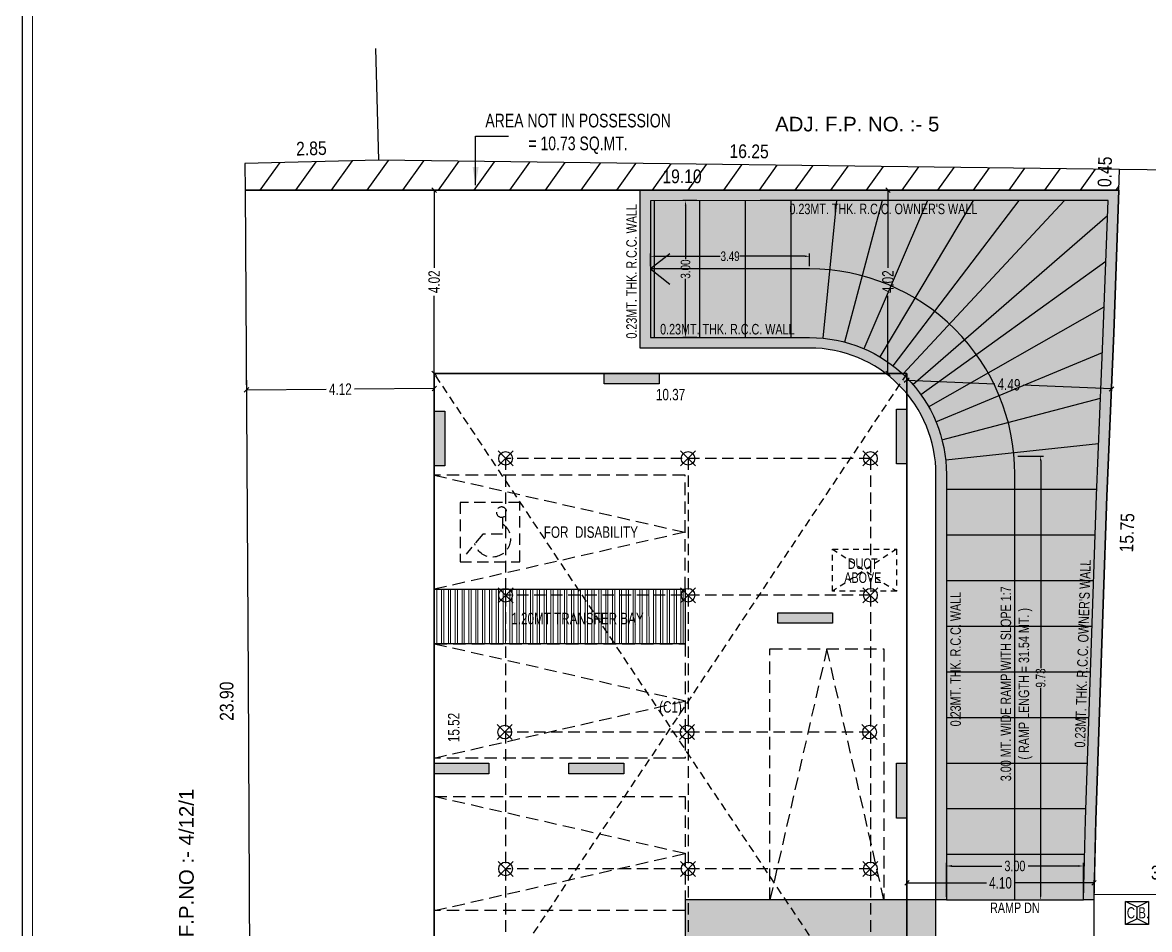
# Model space of a CAD drawing. Header units: millimetres. Extents: x 49 to 419, y 19 to 121.
# Drawn here: x 191.94 to 216.65, y 74.73 to 94.61 of the extents above; entities that cross this region are included whole.
import ezdxf
from ezdxf.enums import TextEntityAlignment as Align

# ---------------------------------------------------------------- set-up
doc = ezdxf.new("R2010")
doc.units = ezdxf.units.MM
doc.header["$MEASUREMENT"] = 0
doc.header["$PDMODE"] = 32
doc.header["$PDSIZE"] = 0.3
doc.linetypes.add('CONTINOUS', pattern=[0])
doc.linetypes.add('HIDDEN', pattern=[0.375, 0.25, -0.125])
for name, color, linetype, lineweight in [('A_BUILT UP', 1, 'Continuous', 35), ('A_FIRE SYSTEM', 1, 'HIDDEN', 25), ('F.P.LINE', 1, 'Continuous', 30)]:
    doc.layers.add(name, color=color, linetype=linetype, lineweight=lineweight)
for name, color, linetype in [('A_C.B', 1, 'Continuous'), ('A_CAR', 251, 'HIDDEN'), ('A_DUCT', 2, 'HIDDEN'), ('A_MARGIN', 7, 'Continuous'), ('A_PARKING', 7, 'HIDDEN'), ('A_RAMP', 7, 'Continuous'), ('A_ROAD', 73, 'Continuous'), ('A_SHEET AREA TABLE-1', 7, 'Continuous'), ('A_TEXT', 7, 'Continuous'), ('A_Wall', 7, 'Continuous'), ('COLUM HATCH_BSE', 25, 'Continuous'), ('COLUMN_BSE', 6, 'Continuous'), ('F.P.NO.', 1, 'Continuous'), ('K DIM IN TO IN', 7, 'Continuous')]:
    doc.layers.add(name, color=color, linetype=linetype)
doc.styles.add('AAAAA', font='arial.ttf', dxfattribs={"width": 0.7})
doc.styles.add('ARIAL', font='arial.ttf')
doc.styles.add('Dinesh', font='swisscl.ttf')
doc.styles.add('ROMAND', font='swissc.ttf')
doc.styles.add('SWISS', font='swisscl.ttf')
doc.dimstyles.new('Dim', dxfattribs={"dimtxt": 0.21, "dimasz": 0.1, "dimexe": 0.0625, "dimexo": 0.0625, "dimgap": 9e-05, "dimtad": 0, "dimtoh": 1, "dimzin": 0, "dimdsep": 46, "dimtxsty": 'Dinesh', "dimcen": 0, "dimclrd": 256, "dimclre": 256, "dimclrt": 256, "dimadec": 0, "dimazin": 0, "dimtfac": 1, "dimtofl": 0, "dimtmove": 0, "dimatfit": 3, "dimfxl": 0, "dimtolj": 1, "dimtzin": 0, "dimlwd": -1, "dimarcsym": 1})
doc.dimstyles.new('PARKING', dxfattribs={"dimtxt": 0.5, "dimasz": 0.12, "dimexe": 0.1, "dimexo": 0, "dimgap": 0.1, "dimtad": 0, "dimzin": 0, "dimdsep": 46, "dimtxsty": 'AAAAA', "dimblk1": 'OBLIQUE', "dimblk2": 'OBLIQUE', "dimsah": 1, "dimcen": 0, "dimdle": 0.1, "dimse1": 1, "dimse2": 1, "dimsd1": 1, "dimsd2": 1, "dimclrd": 7, "dimclre": 7, "dimclrt": 7, "dimadec": 0, "dimazin": 0, "dimtfac": 1, "dimtix": 1, "dimtofl": 0, "dimtmove": 2, "dimatfit": 3, "dimldrblk": 'OBLIQUE', "dimfxl": 0.1, "dimtolj": 1, "dimtzin": 0, "dimarcsym": 0})
doc.dimstyles.new('S-100', dxfattribs={"dimtxt": 0.23, "dimasz": 0.12, "dimexe": 0.1, "dimexo": 0, "dimgap": 0.1, "dimtad": 0, "dimzin": 0, "dimdsep": 46, "dimtxsty": 'ROMAND', "dimblk1": 'OBLIQUE', "dimblk2": 'OBLIQUE', "dimsah": 1, "dimcen": 0, "dimdle": 0.1, "dimclrd": 7, "dimclre": 7, "dimclrt": 7, "dimadec": 0, "dimazin": 0, "dimtfac": 1, "dimtix": 1, "dimtofl": 0, "dimtmove": 2, "dimatfit": 3, "dimldrblk": 'OBLIQUE', "dimfxl": 0.1, "dimtolj": 1, "dimtzin": 0, "dimarcsym": 0})
doc.dimstyles.new('SAT', dxfattribs={"dimtxt": 0.23, "dimasz": 0.11, "dimexe": 0.075, "dimexo": 0.075, "dimgap": 0.06, "dimtad": 0, "dimzin": 4, "dimdsep": 46, "dimtxsty": 'ARIAL', "dimblk": 'ARCHTICK', "dimcen": 0, "dimclrd": 256, "dimclre": 256, "dimadec": 0, "dimazin": 0, "dimtfac": 0.6, "dimtix": 1, "dimtofl": 0, "dimtmove": 2, "dimatfit": 3, "dimfxl": 0, "dimtolj": 1, "dimtzin": 0, "dimlwd": -1, "dimlwe": -1, "dimarcsym": 1})

# ---------------------------------------------------------------- blocks, each defined once
blk = doc.blocks.new('*D165')
at = {"layer": 'A_RAMP', "color": 7, "lineweight": -2, "transparency": 16777216}
for p, q in [((212.197, 75.446), (212.197, 76.189)), ((212.317, 76.119), (213.411, 76.119)), ((215.08, 76.119), (213.986, 76.119)), ((215.2, 75.446), (215.2, 76.189))]:
    blk.add_line(p, q, dxfattribs=at)
at = {"layer": 'A_RAMP', "color": 7, "transparency": 16777216}
for points in [[(212.317, 76.139), (212.317, 76.099), (212.197, 76.119)], [(215.08, 76.139), (215.08, 76.099), (215.2, 76.119)]]:
    blk.add_solid(points, dxfattribs=at)
at = {"layer": 'Defpoints', "color": 0, "transparency": 16777216}
for p in [(212.197, 76.119), (212.197, 75.376), (215.2, 75.376)]:
    blk.add_point(p, dxfattribs=at)
at = {"layer": 'A_RAMP', "color": 7, "transparency": 16777216, "insert": (213.698, 76.119), "char_height": 0.23, "attachment_point": 5, "style": 'Dinesh'}
blk.add_mtext('\\A1;3.00', dxfattribs=at)
blk = doc.blocks.new('_OBLIQUE')
at = {"color": 0, "linetype": 'ByBlock'}
blk.add_line((-0.5, -0.5), (0.5, 0.5), dxfattribs=at)
blk = doc.blocks.new('*D172')
at = {"layer": 'A_MARGIN', "lineweight": -2, "transparency": 16777216}
for p, q in [((196.844, 86.825), (196.846, 86.493)), ((200.964, 86.852), (200.966, 86.521))]:
    blk.add_line(p, q, dxfattribs=at)
at = {"layer": 'A_MARGIN', "transparency": 16777216}
for p, q in [((196.846, 86.556), (198.597, 86.567)), ((200.966, 86.583), (199.214, 86.572))]:
    blk.add_line(p, q, dxfattribs=at)
at = {"layer": 'Defpoints', "color": 0, "transparency": 16777216}
for p in [(196.843, 86.887), (200.964, 86.915), (196.846, 86.556)]:
    blk.add_point(p, dxfattribs=at)
at = {"layer": 'A_MARGIN', "transparency": 16777216, "xscale": 0.1, "yscale": 0.1, "zscale": 0.1}
for p, rotation in [((196.846, 86.556), 180.3809509495533), ((200.966, 86.583), 0.3809509495533536)]:
    blk.add_blockref('_OBLIQUE', p, dxfattribs=dict(at, rotation=rotation))
at = {"layer": 'A_MARGIN', "transparency": 16777216, "insert": (198.906, 86.57), "char_height": 0.25, "attachment_point": 5, "rotation": 0.381, "style": 'Dinesh'}
blk.add_mtext('\\A1;4.12', dxfattribs=at)
blk = doc.blocks.new('*D173')
at = {"layer": 'A_MARGIN', "lineweight": -2, "transparency": 16777216}
for p, q in [((211.269, 90.934), (210.853, 90.934)), ((211.269, 86.915), (210.852, 86.915))]:
    blk.add_line(p, q, dxfattribs=at)
at = {"layer": 'A_MARGIN', "transparency": 16777216}
for p, q in [((210.915, 90.934), (210.915, 89.233)), ((210.915, 86.915), (210.915, 88.616))]:
    blk.add_line(p, q, dxfattribs=at)
at = {"layer": 'Defpoints', "color": 0, "transparency": 16777216}
for p in [(210.915, 90.934), (211.332, 90.934), (211.331, 86.915)]:
    blk.add_point(p, dxfattribs=at)
at = {"layer": 'A_MARGIN', "transparency": 16777216, "xscale": 0.1, "yscale": 0.1, "zscale": 0.1}
for p, rotation in [((210.915, 90.934), 89.99233236811835), ((210.915, 86.915), 269.9923323681184)]:
    blk.add_blockref('_OBLIQUE', p, dxfattribs=dict(at, rotation=rotation))
at = {"layer": 'A_MARGIN', "transparency": 16777216, "insert": (210.915, 88.925), "char_height": 0.25, "attachment_point": 5, "rotation": 89.9923, "style": 'Dinesh'}
blk.add_mtext('\\A1;4.02', dxfattribs=at)
blk = doc.blocks.new('*D174')
at = {"layer": 'A_MARGIN', "lineweight": -2, "transparency": 16777216}
for p, q in [((211.329, 86.852), (211.322, 86.704)), ((215.817, 86.664), (215.811, 86.515))]:
    blk.add_line(p, q, dxfattribs=at)
at = {"layer": 'A_MARGIN', "transparency": 16777216}
for p, q in [((211.325, 86.766), (213.26, 86.685)), ((215.814, 86.577), (213.878, 86.659))]:
    blk.add_line(p, q, dxfattribs=at)
at = {"layer": 'Defpoints', "color": 0, "transparency": 16777216}
for p in [(211.331, 86.915), (215.814, 86.577), (215.82, 86.726)]:
    blk.add_point(p, dxfattribs=at)
at = {"layer": 'A_MARGIN', "transparency": 16777216, "xscale": 0.1, "yscale": 0.1, "zscale": 0.1}
for p, rotation in [((211.325, 86.766), 177.5944335352835), ((215.814, 86.577), 357.5944335352835)]:
    blk.add_blockref('_OBLIQUE', p, dxfattribs=dict(at, rotation=rotation))
at = {"layer": 'A_MARGIN', "transparency": 16777216, "insert": (213.569, 86.672), "char_height": 0.25, "attachment_point": 5, "rotation": 357.5944, "style": 'Dinesh'}
blk.add_mtext('\\A1;4.49', dxfattribs=at)
blk = doc.blocks.new('*D175')
at = {"layer": 'A_MARGIN', "lineweight": -2, "transparency": 16777216}
for p, q in [((211.331, 75.553), (211.331, 75.81)), ((215.433, 75.553), (215.433, 75.81))]:
    blk.add_line(p, q, dxfattribs=at)
at = {"layer": 'A_MARGIN', "transparency": 16777216}
for p, q in [((211.331, 75.748), (213.073, 75.748)), ((215.433, 75.748), (213.691, 75.748))]:
    blk.add_line(p, q, dxfattribs=at)
at = {"layer": 'Defpoints', "color": 0, "transparency": 16777216}
for p in [(211.331, 75.748), (211.331, 75.491), (215.433, 75.491)]:
    blk.add_point(p, dxfattribs=at)
at = {"layer": 'A_MARGIN', "transparency": 16777216, "xscale": 0.1, "yscale": 0.1, "zscale": 0.1, "rotation": 180}
blk.add_blockref('_OBLIQUE', (211.331, 75.748), dxfattribs=at)
at = {"layer": 'A_MARGIN', "transparency": 16777216, "xscale": 0.1, "yscale": 0.1, "zscale": 0.1}
blk.add_blockref('_OBLIQUE', (215.433, 75.748), dxfattribs=at)
at = {"layer": 'A_MARGIN', "transparency": 16777216, "insert": (213.382, 75.748), "char_height": 0.25, "attachment_point": 5, "style": 'Dinesh'}
blk.add_mtext('\\A1;4.10', dxfattribs=at)
blk = doc.blocks.new('A$C57886D8B')
at = {"layer": 'A_C.B', "lineweight": 30}
blk.add_line((0.36, 0.18), (0.36, 0.54), dxfattribs=at)
blk.add_lwpolyline([(0, 0), (0, 0.72), (0.72, 0.72), (0.72, 0)], close=True, dxfattribs=at)
at = {"layer": 'A_C.B', "lineweight": 30, "flags": 128}
for points in [[(0.72, 0.72), (0.36, 0.54), (0, 0.72)], [(0.72, 0), (0.36, 0.18), (0, 0)]]:
    blk.add_lwpolyline(points, dxfattribs=at)
at = {"layer": 'A_C.B', "color": 7, "style": 'Dinesh'}
blk.add_text('C.B.', height=0.35, dxfattribs=at).set_placement((0.387, 0.365), align=Align.MIDDLE)
blk = doc.blocks.new('A$C43F9707E')
at = {"layer": 'A_FIRE SYSTEM', "linetype": 'CONTINOUS'}
for p, q in [((0.165, -0.165), (-0.165, 0.165)), ((-0.165, -0.165), (0.165, 0.165))]:
    blk.add_line(p, q, dxfattribs=at)
blk.add_circle((0, 0), 0.15, dxfattribs=at)
blk = doc.blocks.new('A$C2EEB2833')
at = {"layer": 'A_FIRE SYSTEM'}
for p, q in [((-2.931, 17.342), (-10.931, 17.342)), ((-10.931, 17.342), (-10.931, 5.342)), ((-6.931, 17.342), (-6.931, 5.342)), ((-2.931, 17.342), (-2.931, 5.342)), ((-2.931, 14.342), (-10.931, 14.342)), ((-2.931, 11.342), (-10.931, 11.342)), ((-2.931, 8.342), (-10.931, 8.342))]:
    blk.add_line(p, q, dxfattribs=at)
for p in [(-10.931, 17.342), (-6.931, 17.342), (-2.931, 17.342), (-10.931, 14.342), (-6.931, 14.342), (-2.931, 14.342), (-10.951, 11.342), (-6.951, 11.342), (-2.951, 11.342), (-10.931, 8.342), (-6.931, 8.342), (-2.931, 8.342)]:
    blk.add_blockref('A$C43F9707E', p, dxfattribs=at)
blk = doc.blocks.new('*D179')
at = {"layer": 'A_MARGIN', "transparency": 16777216}
for p, q in [((200.964, 90.934), (200.964, 89.233)), ((200.964, 86.915), (200.964, 88.615))]:
    blk.add_line(p, q, dxfattribs=at)
at = {"layer": 'A_MARGIN', "lineweight": -2, "transparency": 16777216}
for p, q in [((201.026, 90.934), (201.026, 90.934)), ((201.026, 86.915), (201.026, 86.915))]:
    blk.add_line(p, q, dxfattribs=at)
at = {"layer": 'Defpoints', "color": 0, "transparency": 16777216}
for p in [(200.964, 90.934), (200.964, 90.934), (200.964, 86.915)]:
    blk.add_point(p, dxfattribs=at)
at = {"layer": 'A_MARGIN', "transparency": 16777216, "xscale": 0.1, "yscale": 0.1, "zscale": 0.1}
for p, rotation in [((200.964, 90.934), 90), ((200.964, 86.915), 270)]:
    blk.add_blockref('_OBLIQUE', p, dxfattribs=dict(at, rotation=rotation))
at = {"layer": 'A_MARGIN', "transparency": 16777216, "insert": (200.964, 88.924), "char_height": 0.25, "attachment_point": 5, "rotation": 90, "style": 'Dinesh'}
blk.add_mtext('\\A1;4.02', dxfattribs=at)
blk = doc.blocks.new('*D187')
at = {"layer": 'Defpoints', "color": 0, "ltscale": 0.7, "transparency": 16777216}
for p in [(200.964, 86.915), (201.394, 86.915), (200.964, 71.396)]:
    blk.add_point(p, dxfattribs=at)
at = {"layer": 'A_PARKING', "color": 0, "ltscale": 0.7, "transparency": 16777216, "insert": (201.394, 79.155), "char_height": 0.25, "attachment_point": 5, "rotation": 90, "style": 'Dinesh'}
blk.add_mtext('\\A1;15.52', dxfattribs=at)
blk = doc.blocks.new('_ArchTick')
at = {"const_width": 0.15}
blk.add_lwpolyline([(-0.5, -0.5), (0.5, 0.5)], dxfattribs=at)
blk = doc.blocks.new('*D188')
at = {"layer": 'Defpoints', "color": 0, "ltscale": 0.7, "transparency": 16777216}
for p in [(200.964, 86.915), (211.331, 86.915), (211.331, 86.45)]:
    blk.add_point(p, dxfattribs=at)
at = {"layer": 'A_PARKING', "color": 0, "ltscale": 0.7, "transparency": 16777216, "insert": (206.147, 86.45), "char_height": 0.25, "attachment_point": 5, "style": 'Dinesh'}
blk.add_mtext('\\A1;10.37', dxfattribs=at)
blk = doc.blocks.new('CAR1')
at = {"layer": 'A_CAR', "ltscale": 1.1}
blk.add_lwpolyline([(2.5, 0), (2.5, -5.5), (0, -5.5), (0, 0)], close=True, dxfattribs=at)
blk.add_lwpolyline([(0, 0), (1.25, -5.5), (2.5, 0)], dxfattribs=at)
blk = doc.blocks.new('*D260')
at = {"layer": 'A_RAMP', "lineweight": -2, "transparency": 16777216}
for p, q in [((213.761, 85.104), (214.325, 85.104)), ((213.761, 75.376), (214.325, 75.376))]:
    blk.add_line(p, q, dxfattribs=at)
at = {"layer": 'A_RAMP', "transparency": 16777216}
for p, q in [((214.263, 85.004), (214.263, 80.457)), ((214.263, 75.476), (214.263, 80.023))]:
    blk.add_line(p, q, dxfattribs=at)
for points in [[(214.246, 85.004), (214.279, 85.004), (214.263, 85.104)], [(214.246, 75.476), (214.279, 75.476), (214.263, 75.376)]]:
    blk.add_solid(points, dxfattribs=at)
at = {"layer": 'Defpoints', "color": 0, "transparency": 16777216}
for p in [(213.698, 85.104), (213.698, 75.376), (214.263, 75.376)]:
    blk.add_point(p, dxfattribs=at)
at = {"layer": 'A_RAMP', "transparency": 16777216, "insert": (214.263, 80.24), "char_height": 0.21, "attachment_point": 5, "rotation": 90, "style": 'Dinesh'}
blk.add_mtext('\\A1;9.73', dxfattribs=at)
blk = doc.blocks.new('*D262')
at = {"layer": 'A_RAMP', "lineweight": -2, "transparency": 16777216}
for p, q in [((205.709, 89.267), (205.709, 89.545)), ((209.197, 89.267), (209.197, 89.545))]:
    blk.add_line(p, q, dxfattribs=at)
at = {"layer": 'A_RAMP', "transparency": 16777216}
for p, q in [((205.809, 89.482), (207.236, 89.482)), ((209.097, 89.482), (207.67, 89.482))]:
    blk.add_line(p, q, dxfattribs=at)
for points in [[(205.809, 89.499), (205.809, 89.466), (205.709, 89.482)], [(209.097, 89.499), (209.097, 89.466), (209.197, 89.482)]]:
    blk.add_solid(points, dxfattribs=at)
at = {"layer": 'Defpoints', "color": 0, "transparency": 16777216}
for p in [(205.709, 89.482), (205.709, 89.204), (209.197, 89.204)]:
    blk.add_point(p, dxfattribs=at)
at = {"layer": 'A_RAMP', "transparency": 16777216, "insert": (207.453, 89.482), "char_height": 0.21, "attachment_point": 5, "style": 'Dinesh'}
blk.add_mtext('\\A1;3.49', dxfattribs=at)
blk = doc.blocks.new('*D263')
at = {"layer": 'A_RAMP', "lineweight": -2, "transparency": 16777216}
for p, q in [((206.722, 90.702), (206.413, 90.702)), ((206.722, 87.702), (206.413, 87.702))]:
    blk.add_line(p, q, dxfattribs=at)
at = {"layer": 'A_RAMP', "transparency": 16777216}
for p, q in [((206.475, 90.602), (206.475, 89.418)), ((206.475, 87.802), (206.475, 88.985))]:
    blk.add_line(p, q, dxfattribs=at)
for points in [[(206.459, 90.602), (206.492, 90.602), (206.475, 90.702)], [(206.459, 87.802), (206.492, 87.802), (206.475, 87.702)]]:
    blk.add_solid(points, dxfattribs=at)
at = {"layer": 'Defpoints', "color": 0, "transparency": 16777216}
for p in [(206.475, 90.702), (206.785, 90.702), (206.785, 87.702)]:
    blk.add_point(p, dxfattribs=at)
at = {"layer": 'A_RAMP', "transparency": 16777216, "insert": (206.475, 89.202), "char_height": 0.21, "attachment_point": 5, "rotation": 90, "style": 'Dinesh'}
blk.add_mtext('\\A1;3.00', dxfattribs=at)
blk = doc.blocks.new('A$C36180724')
at = {"layer": 'A_CAR', "color": 7, "linetype": 'HIDDEN'}
for p, q in [((-0.28, 0.33), (-0.28, -0.041)), ((-0.28, -0.041), (0.156, -0.041)), ((0.156, -0.041), (0.523, -0.478))]:
    blk.add_line(p, q, dxfattribs=at)
blk.add_lwpolyline([(-0.655, 0.65), (0.655, 0.65), (0.655, -0.65), (-0.655, -0.65)], close=True, dxfattribs=at)
blk.add_circle((-0.256, 0.441), 0.113, dxfattribs=at)
blk.add_arc((-0.053, -0.147, 0.002), 0.399, 124.7519, 344.8879, dxfattribs=at)
blk = doc.blocks.new('*D274')
at = {"layer": 'Defpoints', "color": 0, "transparency": 16777216}
for p in [(199.745, 91.883), (199.742, 91.587), (215.99, 91.385)]:
    blk.add_point(p, dxfattribs=at)
at = {"layer": 'K DIM IN TO IN', "color": 7, "lineweight": -3, "transparency": 16777216, "insert": (207.87, 91.782), "char_height": 0.3, "attachment_point": 5, "rotation": 359.2892, "style": 'ROMAND'}
blk.add_mtext('\\A1;16.25', dxfattribs=at)
blk = doc.blocks.new('*D275')
at = {"layer": 'Defpoints', "color": 0, "transparency": 16777216}
for p in [(199.735, 91.879), (196.813, 91.517), (199.742, 91.587)]:
    blk.add_point(p, dxfattribs=at)
at = {"layer": 'K DIM IN TO IN', "color": 7, "lineweight": -3, "transparency": 16777216, "insert": (198.271, 91.845), "char_height": 0.3, "attachment_point": 5, "rotation": 1.3585, "style": 'ROMAND'}
blk.add_mtext('\\A1;2.85', dxfattribs=at)
blk = doc.blocks.new('*D276')
at = {"layer": 'Defpoints', "color": 0, "transparency": 16777216}
for p in [(215.98, 91.234), (196.816, 90.933), (215.98, 90.934)]:
    blk.add_point(p, dxfattribs=at)
at = {"layer": 'K DIM IN TO IN', "color": 7, "lineweight": -3, "transparency": 16777216, "insert": (206.398, 91.233), "char_height": 0.3, "attachment_point": 5, "rotation": 0.0018, "style": 'ROMAND'}
blk.add_mtext('\\A1;19.10', dxfattribs=at)
blk = doc.blocks.new('*D277')
at = {"layer": 'Defpoints', "color": 0, "transparency": 16777216}
for p in [(215.672, 91.392), (215.99, 91.385), (215.98, 90.934)]:
    blk.add_point(p, dxfattribs=at)
at = {"layer": 'K DIM IN TO IN', "color": 7, "lineweight": -3, "transparency": 16777216, "insert": (215.671, 91.334), "char_height": 0.3, "attachment_point": 5, "rotation": 88.6874, "style": 'ROMAND'}
blk.add_mtext('\\A1;0.45', dxfattribs=at)
blk = doc.blocks.new('*D278')
at = {"layer": 'Defpoints', "color": 0, "transparency": 16777216}
for p in [(196.351, 91.515), (196.813, 91.517), (196.941, 67.947)]:
    blk.add_point(p, dxfattribs=at)
at = {"layer": 'K DIM IN TO IN', "color": 7, "lineweight": -3, "transparency": 16777216, "insert": (196.415, 79.73), "char_height": 0.3, "attachment_point": 5, "rotation": 90.3109, "style": 'ROMAND'}
blk.add_mtext('\\A1;23.90', dxfattribs=at)
blk = doc.blocks.new('*D283')
at = {"layer": 'Defpoints', "color": 0, "transparency": 16777216}
for p in [(215.433, 75.974), (215.433, 75.491), (218.596, 75.488)]:
    blk.add_point(p, dxfattribs=at)
at = {"layer": 'K DIM IN TO IN', "color": 7, "lineweight": -3, "transparency": 16777216, "insert": (217.015, 75.972), "char_height": 0.3, "attachment_point": 5, "rotation": 359.9441, "style": 'ROMAND'}
blk.add_mtext('\\A1;3.30', dxfattribs=at)
blk = doc.blocks.new('*D284')
at = {"layer": 'Defpoints', "color": 0, "transparency": 16777216}
for p in [(215.99, 91.385), (216.436, 91.369), (215.433, 75.491)]:
    blk.add_point(p, dxfattribs=at)
at = {"layer": 'K DIM IN TO IN', "color": 7, "lineweight": -3, "transparency": 16777216, "insert": (216.157, 83.422), "char_height": 0.3, "attachment_point": 5, "rotation": 87.9909, "style": 'ROMAND'}
blk.add_mtext('\\A1;15.75', dxfattribs=at)

msp = doc.modelspace()

# ---------------------------------------------------------------- hatches: boundary and pattern name
at = {"ltscale": 4}
h = msp.add_hatch(dxfattribs=at)
h.set_pattern_fill('ANSI31', scale=0.2, angle=189.3063)
h.set_pattern_definition([(234.30626, (1287.09286, -772.1211), (0.51571354, -0.3704923), [])])
h.paths.add_polyline_path([(215.98, 90.934), (215.99, 91.385), (199.742, 91.587), (196.813, 91.517), (196.816, 90.933)])
at = {"layer": 'A_PARKING', "linetype": 'Continuous', "lineweight": 13}
h = msp.add_hatch(dxfattribs=at)
h.set_pattern_fill('ANSI32', color=3, scale=0.400003, angle=405)
h.set_pattern_definition([(90, (941976.4512, 1113348.17324), (-0.150001294428, 2e-16), []), (90, (941976.5012, 1113348.22324), (-0.150001294428, 2e-16), [])])
h.paths.add_polyline_path([(200.964, 80.985), (200.964, 82.185), (206.464, 82.185), (206.464, 80.985)])
at = {"layer": 'A_ROAD'}
h = msp.add_hatch(color=256, dxfattribs=at)
h.dxf.hatch_style = 1
edge = h.paths.add_edge_path()
edge.add_line((215.485, 84.236), (215.635, 87.808))
edge.add_line((215.635, 87.808), (215.741, 90.704))
edge.add_line((215.741, 90.704), (208.115, 90.705))
edge.add_line((208.115, 90.705), (205.709, 90.699))
edge.add_line((205.709, 90.699), (205.709, 87.702))
edge.add_line((205.709, 87.702), (209.197, 87.702))
edge.add_arc((209.197, 84.702), 3, 0, 90, ccw=False)
edge.add_line((212.197, 84.702), (212.197, 75.376))
edge.add_line((212.197, 75.376), (215.2, 75.376))
edge.add_line((215.2, 75.376), (215.244, 77.13))
edge.add_line((215.244, 77.13), (215.485, 84.236))
msp.add_hatch(color=256, dxfattribs=at).paths.add_polyline_path([(211.967, 75.376), (206.464, 75.376), (206.464, 71.396), (211.967, 71.396)])
at = {"layer": 'A_Wall'}
h = msp.add_hatch(color=256, dxfattribs=at)
h.dxf.hatch_style = 1
edge = h.paths.add_edge_path()
edge.add_line((205.709, 87.702), (209.197, 87.702))
edge.add_arc((209.197, 84.702), 3, 0, 90, ccw=False)
edge.add_line((212.197, 84.702), (212.197, 75.376))
edge.add_line((212.197, 75.376), (211.967, 75.376))
edge.add_line((211.967, 75.376), (211.967, 84.702))
edge.add_arc((209.197, 84.702), 2.77, 0, 90)
edge.add_line((209.197, 87.472), (205.479, 87.472))
edge.add_line((205.479, 87.472), (205.479, 90.929))
edge.add_line((205.479, 90.929), (208.115, 90.935))
edge.add_line((208.115, 90.935), (215.98, 90.934))
edge.add_line((215.98, 90.934), (215.865, 87.799))
edge.add_line((215.865, 87.799), (215.715, 84.227))
edge.add_line((215.715, 84.227), (215.473, 77.123))
edge.add_line((215.473, 77.123), (215.43, 75.376))
edge.add_line((215.43, 75.376), (215.2, 75.376))
edge.add_line((215.2, 75.376), (215.244, 77.13))
edge.add_line((215.244, 77.13), (215.485, 84.236))
edge.add_line((215.485, 84.236), (215.635, 87.808))
edge.add_line((215.635, 87.808), (215.741, 90.704))
edge.add_line((215.741, 90.704), (208.115, 90.705))
edge.add_line((208.115, 90.705), (205.709, 90.699))
edge.add_line((205.709, 90.699), (205.709, 87.702))
at = {"layer": 'COLUM HATCH_BSE'}
h = msp.add_hatch(color=7, dxfattribs=at)
h.dxf.hatch_style = 1
h.paths.add_polyline_path([(205.894, 86.915), (205.894, 86.685), (204.694, 86.685), (204.694, 86.915)])
h = msp.add_hatch(color=7, dxfattribs=at)
h.dxf.hatch_style = 1
h.paths.add_polyline_path([(201.194, 84.89), (200.964, 84.89), (200.964, 86.09), (201.194, 86.09)])
h = msp.add_hatch(color=7, dxfattribs=at)
h.dxf.hatch_style = 1
h.paths.add_polyline_path([(211.331, 84.93), (211.101, 84.93), (211.101, 86.13), (211.331, 86.13)])
h = msp.add_hatch(color=7, dxfattribs=at)
h.dxf.hatch_style = 1
h.paths.add_polyline_path([(209.699, 81.67), (209.699, 81.44), (208.499, 81.44), (208.499, 81.67)])
h = msp.add_hatch(color=7, dxfattribs=at)
h.dxf.hatch_style = 1
h.paths.add_polyline_path([(202.164, 78.37), (202.164, 78.14), (200.964, 78.14), (200.964, 78.37)])
h = msp.add_hatch(color=7, dxfattribs=at)
h.dxf.hatch_style = 1
h.paths.add_polyline_path([(205.119, 78.37), (205.119, 78.14), (203.919, 78.14), (203.919, 78.37)])
h = msp.add_hatch(color=7, dxfattribs=at)
h.dxf.hatch_style = 1
h.paths.add_polyline_path([(211.331, 77.17), (211.101, 77.17), (211.101, 78.37), (211.331, 78.37)])

# ---------------------------------------------------------------- linework, layer by layer
at = {"layer": 'A_BUILT UP'}
msp.add_lwpolyline([(211.331, 86.915), (200.964, 86.915), (200.964, 71.166), (202.639, 71.166), (202.638, 53.118), (214.083, 48.181), (214.083, 70.396, 0.414214), (213.083, 71.396), (211.331, 71.396)], format="xyb", close=True, dxfattribs=at)
at = {"layer": 'A_DUCT', "color": 7, "ltscale": 0.5}
for points in [[(211.101, 83.065), (209.699, 82.14)], [(209.699, 83.065), (211.101, 82.14)]]:
    msp.add_lwpolyline(points, dxfattribs=at)
msp.add_lwpolyline([(209.699, 83.065), (211.101, 83.065), (211.101, 82.14), (209.699, 82.14)], close=True, dxfattribs=at)
at = {"layer": 'A_PARKING', "ltscale": 0.7}
for p, q in [((211.331, 71.396), (200.964, 86.915)), ((211.331, 86.915), (200.964, 71.396))]:
    msp.add_line(p, q, dxfattribs=at)
msp.add_lwpolyline([(211.331, 71.396), (200.964, 71.396), (200.964, 86.915), (211.331, 86.915)], close=True, dxfattribs=at)
at = {"layer": 'A_PARKING', "color": 7, "linetype": 'Continuous', "lineweight": -3}
msp.add_lwpolyline([(200.964, 80.985), (200.964, 82.185), (206.464, 82.185), (206.464, 80.985)], close=True, dxfattribs=at)
at = {"layer": 'A_RAMP'}
for p, q in [((205.785, 90.699), (205.785, 87.702)), ((206.785, 90.702), (206.785, 87.702)), ((207.785, 90.704), (207.785, 87.702)), ((208.785, 90.705), (208.785, 87.702)), ((209.785, 90.705), (209.489, 87.688)), ((210.785, 90.704), (209.964, 87.602)), ((211.785, 90.704), (210.385, 87.457)), ((212.785, 90.704), (210.736, 87.277)), ((213.785, 90.704), (211.019, 87.085)), ((214.785, 90.704), (211.241, 86.898)), ((211.462, 86.669), (215.729, 90.376)), ((211.632, 86.454), (215.693, 89.376)), ((211.805, 86.185), (215.656, 88.376)), ((211.966, 85.855), (215.617, 87.376)), ((212.099, 85.463), (215.575, 86.376)), ((212.18, 85.019), (215.533, 85.376)), ((212.197, 84.376), (215.491, 84.376)), ((212.197, 83.376), (215.456, 83.376)), ((212.197, 82.376), (215.422, 82.376)), ((212.197, 81.376), (215.388, 81.376)), ((212.197, 80.376), (215.354, 80.376)), ((212.197, 79.376), (215.32, 79.376)), ((212.197, 78.376), (215.286, 78.376)), ((212.197, 77.376), (215.252, 77.376)), ((212.197, 76.376), (215.225, 76.376)), ((212.197, 75.376), (215.2, 75.376))]:
    msp.add_line(p, q, dxfattribs=at)
msp.add_lwpolyline([(206.129, 89.537), (205.709, 89.204), (206.129, 88.871)], dxfattribs=at)
msp.add_lwpolyline([(213.697, 75.376), (213.697, 84.704, 0.414214), (209.197, 89.204), (205.709, 89.204)], format="xyb", dxfattribs=at)
at = {"layer": 'A_RAMP', "flags": 128}
msp.add_lwpolyline([(215.43, 75.376), (215.43, 71.396), (211.967, 71.396), (211.967, 75.376)], dxfattribs=at)
at = {"layer": 'A_ROAD', "color": 7, "flags": 128}
msp.add_lwpolyline([(211.967, 75.376), (206.464, 75.376), (206.464, 71.396), (211.967, 71.396)], close=True, dxfattribs=at)
at = {"layer": 'A_SHEET AREA TABLE-1'}
msp.add_lwpolyline([(297.721, 29.12), (191.937, 29.12), (191.937, 104.085), (297.721, 104.085), (297.721, 29.12)], dxfattribs=at)
at = {"layer": 'A_SHEET AREA TABLE-1', "lineweight": 30, "const_width": 0.0269}
msp.add_lwpolyline([(297.502, 29.338), (192.155, 29.338), (192.155, 103.867), (297.503, 103.867), (297.502, 29.338)], dxfattribs=at)
at = {"layer": 'A_Wall'}
msp.add_lwpolyline([(205.709, 87.702), (209.197, 87.702, -0.414214), (212.197, 84.702), (212.197, 75.376), (211.967, 75.376), (211.967, 84.702, 0.414214), (209.197, 87.472), (205.479, 87.472), (205.479, 90.929), (208.115, 90.935), (215.98, 90.934), (215.865, 87.799), (215.715, 84.227), (215.473, 77.123), (215.43, 75.376), (215.2, 75.376), (215.244, 77.13), (215.485, 84.236), (215.635, 87.808), (215.741, 90.704), (208.115, 90.705), (205.709, 90.699)], format="xyb", close=True, dxfattribs=at)
at = {"layer": 'COLUMN_BSE', "color": 7}
for points in [[(205.894, 86.915), (205.894, 86.685), (204.694, 86.685), (204.694, 86.915)], [(201.194, 84.89), (200.964, 84.89), (200.964, 86.09), (201.194, 86.09)], [(211.331, 84.93), (211.101, 84.93), (211.101, 86.13), (211.331, 86.13)], [(209.699, 81.67), (209.699, 81.44), (208.499, 81.44), (208.499, 81.67)], [(202.164, 78.37), (202.164, 78.14), (200.964, 78.14), (200.964, 78.37)], [(205.119, 78.37), (205.119, 78.14), (203.919, 78.14), (203.919, 78.37)], [(211.331, 77.17), (211.101, 77.17), (211.101, 78.37), (211.331, 78.37)]]:
    msp.add_lwpolyline(points, close=True, dxfattribs=at)
at = {"layer": 'F.P.LINE', "color": 7, "lineweight": 30, "ltscale": 5}
for p, q in [((199.677, 94.035), (199.742, 91.587)), ((218.899, 91.349), (215.99, 91.385))]:
    msp.add_line(p, q, dxfattribs=at)
at = {"layer": 'F.P.LINE', "color": 7, "ltscale": 5}
for points in [[(215.98, 90.934), (215.99, 91.385), (199.742, 91.587), (196.813, 91.517), (196.816, 90.933)], [(196.941, 67.947), (198.64, 67.912), (198.568, 61.443), (198.267, 48.469), (206.705, 44.822), (218.052, 39.936), (218.01, 43.967), (218.191, 54.149), (218.596, 75.488), (215.433, 75.491), (215.473, 77.123), (215.715, 84.227), (215.865, 87.799), (215.98, 90.934), (196.816, 90.934), (196.888, 80.23)]]:
    msp.add_lwpolyline(points, close=True, dxfattribs=at)

# ---------------------------------------------------------------- block references
at = {"layer": 'A_C.B', "lineweight": 30, "xscale": 0.7, "yscale": 0.7, "zscale": 0.7}
msp.add_blockref('A$C57886D8B', (216.125, 74.838), dxfattribs=at)
at = {"layer": 'A_CAR', "linetype": 'HIDDEN', "xscale": -1, "rotation": 90}
msp.add_blockref('CAR1', (200.964, 84.685), dxfattribs=at)
at = {"layer": 'A_CAR', "color": 6, "lineweight": 30, "xscale": -1}
msp.add_blockref('A$C36180724', (202.185, 83.435), dxfattribs=at)
at = {"layer": 'A_CAR', "linetype": 'HIDDEN'}
for p, rotation in [((200.964, 78.485), 90), ((210.826, 75.376), 180), ((200.964, 75.141), 90)]:
    msp.add_blockref('CAR1', p, dxfattribs=dict(at, rotation=rotation))
at = {"layer": 'A_FIRE SYSTEM'}
msp.add_blockref('A$C2EEB2833', (213.461, 67.712), dxfattribs=at)

# ---------------------------------------------------------------- texts
at = {"layer": 'A_CAR', "color": 7, "lineweight": 30, "insert": (204.4, 83.435), "char_height": 0.25, "width": 2.15387, "attachment_point": 5, "style": 'Dinesh'}
msp.add_mtext('FOR  DISABILITY', dxfattribs=at)
at = {"layer": 'A_PARKING', "color": 7, "style": 'SWISS'}
msp.add_text('1.20MT TRANSFER BAY', height=0.25, dxfattribs=at).set_placement((202.654, 81.418))
at = {"layer": 'A_PARKING', "ltscale": 0.8, "style": 'Dinesh'}
msp.add_text('(C1)', height=0.25, dxfattribs=at).set_placement((206.147, 79.481), align=Align.CENTER)
at = {"layer": 'A_RAMP', "style": 'Dinesh'}
for s, rotation, p in [('0.23MT. THK. R.C.C. WALL', 90, (205.406, 87.678)), ("0.23MT. THK. R.C.C. OWNER'S WALL", 88.2369, (215.237, 78.712)), ('0.23MT. THK. R.C.C. WALL', 90, (212.512, 79.18))]:
    msp.add_text(s, height=0.23, rotation=rotation, dxfattribs=at).set_placement(p)
for s, p in [("0.23MT. THK. R.C.C. OWNER'S WALL", (208.754, 90.406)), ('0.23MT. THK. R.C.C. WALL', (205.918, 87.77))]:
    msp.add_text(s, height=0.23, dxfattribs=at).set_placement(p)
at = {"layer": 'A_RAMP', "lineweight": 30, "insert": (213.732, 80.113), "char_height": 0.23, "width": 4.73864, "attachment_point": 5, "rotation": 90, "line_spacing_factor": 1.03024, "style": 'Dinesh'}
msp.add_mtext('3.00 MT. WIDE RAMP WITH SLOPE 1:7\\P( RAMP LENGTH = 31.54 MT. )', dxfattribs=at)
at = {"layer": 'A_TEXT', "attachment_point": 5}
for s, insert, char_height, width, style in [('AREA NOT IN POSSESSION\\P= 10.73 SQ.MT.', (204.119, 92.166), 0.3, 4.24356, 'Dinesh'), ('RAMP DN', (213.697, 75.204), 0.23, 1.10562, 'SWISS')]:
    msp.add_mtext(s, dxfattribs=dict(at, insert=insert, char_height=char_height, width=width, style=style))
at = {"layer": 'A_TEXT', "insert": (210.363, 82.591), "char_height": 0.23, "width": 0.77156, "attachment_point": 5, "line_spacing_factor": 0.8, "style": 'SWISS'}
msp.add_mtext('DUCT\\P{\\A1;ABOVE}', dxfattribs=at)
at = {"layer": 'F.P.NO.', "style": 'ARIAL'}
msp.add_text('ADJ. F.P. NO. :- 5', height=0.32, dxfattribs=at).set_placement((210.241, 92.22), align=Align.CENTER)
msp.add_text('ADJ. F.P.NO :- 4/12/1', height=0.32, rotation=90, dxfattribs=at).set_placement((195.691, 75.639), align=Align.CENTER)

# ---------------------------------------------------------------- dimensions: what is measured, and where the dimension line sits
at = {"layer": 'A_MARGIN'}
for p1, p2, distance, picture, middle in [((200.964, 86.915), (200.964, 90.934), 0, '*D179', (200.964, 88.924)), ((211.331, 86.915), (211.332, 90.934), 0.417, '*D173', (210.915, 88.925)), ((200.964, 86.915), (196.843, 86.887), 0.331, '*D172', (198.906, 86.57)), ((211.331, 86.915), (215.82, 86.726), -0.149, '*D174', (213.569, 86.672)), ((215.433, 75.491), (211.331, 75.491), -0.257, '*D175', (213.382, 75.748))]:
    dim = msp.add_aligned_dim(p1=p1, p2=p2, distance=distance, dimstyle='Dim', override={"dimtxt": 0.25, "dimgap": 0.05, "dimblk1": 'OBLIQUE', "dimblk2": 'OBLIQUE', "dimsah": 1}, dxfattribs=at)
    dim.commit()
    dim.dimension.update_dxf_attribs({"geometry": picture, "text_midpoint": middle})
at = {"layer": 'A_PARKING', "ltscale": 0.7}
for p1, p2, distance, picture, middle in [((200.964, 71.396), (200.964, 86.915), -0.431, '*D187', (201.394, 79.155)), ((200.964, 86.915), (211.331, 86.915), -0.465, '*D188', (206.147, 86.45))]:
    dim = msp.add_aligned_dim(p1=p1, p2=p2, distance=distance, dimstyle='SAT', override={"dimtxt": 0.25, "dimgap": 0.05, "dimtxsty": 'Dinesh', "dimse1": 1, "dimse2": 1, "dimsd1": 1, "dimsd2": 1}, dxfattribs=at)
    dim.commit()
    dim.dimension.update_dxf_attribs({"geometry": picture, "text_midpoint": middle})
at = {"layer": 'A_RAMP'}
for p1, p2, distance, picture, middle in [((206.785, 87.702), (206.785, 90.702), 0.309, '*D263', (206.475, 89.202)), ((209.197, 89.204), (205.709, 89.204), -0.278, '*D262', (207.453, 89.482)), ((213.698, 85.104), (213.698, 75.376), 0.564, '*D260', (214.263, 80.24))]:
    dim = msp.add_aligned_dim(p1=p1, p2=p2, distance=distance, dimstyle='Dim', dxfattribs=at)
    dim.commit()
    dim.dimension.update_dxf_attribs({"geometry": picture, "text_midpoint": middle})
at = {"layer": 'A_RAMP', "color": 7}
dim = msp.add_linear_dim(base=(212.197, 76.119), p1=(215.2, 75.376), p2=(212.197, 75.376), dimstyle='S-100', override={"dimexe": 0.07, "dimexo": 0.07, "dimgap": 0.05, "dimtxsty": 'Dinesh'}, dxfattribs=at)
dim.commit()
dim.dimension.update_dxf_attribs({"geometry": '*D165', "text_midpoint": (213.698, 76.119)})
at = {"layer": 'K DIM IN TO IN', "lineweight": -3}
for p1, p2, distance, text, picture, middle in [((196.813, 91.517), (199.742, 91.587), 0.293, '2.85', '*D275', (198.271, 91.845)), ((196.941, 67.947), (196.813, 91.517), 0.462, '23.90', '*D278', (196.415, 79.73)), ((196.816, 90.933), (215.98, 90.934), 0.3, '19.10', '*D276', (206.398, 91.233)), ((215.433, 75.491), (215.99, 91.385), -0.446, '15.75', '*D284', (216.157, 83.422)), ((218.596, 75.488), (215.433, 75.491), -0.483, '3.30', '*D283', (217.015, 75.972))]:
    dim = msp.add_aligned_dim(p1=p1, p2=p2, distance=distance, text=text, dimstyle='PARKING', override={"dimtxt": 0.3, "dimgap": 0.05, "dimtxsty": 'ROMAND', "dimfxl": 0.2, "dimarcsym": 1}, dxfattribs=at)
    dim.commit()
    dim.dimension.update_dxf_attribs({"geometry": picture, "text_midpoint": middle})
dim = msp.add_aligned_dim(p1=(215.99, 91.385), p2=(199.742, 91.587), distance=-0.297, dimstyle='PARKING', override={"dimtxt": 0.3, "dimgap": 0.05, "dimtxsty": 'ROMAND', "dimfxl": 0.2, "dimarcsym": 1}, dxfattribs=at)
dim.commit()
dim.dimension.update_dxf_attribs({"geometry": '*D274', "text_midpoint": (207.87, 91.782)})
dim = msp.add_linear_dim(base=(215.672, 91.392), p1=(215.98, 90.934), p2=(215.99, 91.385), angle=88.6874, dimstyle='PARKING', override={"dimtxt": 0.3, "dimgap": 0.05, "dimtxsty": 'ROMAND', "dimfxl": 0.2, "dimarcsym": 1}, dxfattribs=at)
dim.commit()
dim.dimension.update_dxf_attribs({"geometry": '*D277', "text_midpoint": (215.671, 91.334), "dimtype": 161})

# ---------------------------------------------------------------- leaders
at = {"layer": 'A_TEXT'}
msp.add_leader([(201.872, 91.04), (201.872, 92.117), (202.597, 92.117)], dimstyle='Dim', override={"dimasz": 0.4, "dimgap": 9e-05, "dimtad": 0, "dimtxsty": 'Dinesh'}, dxfattribs=at)

doc.saveas('drawing.dxf')
